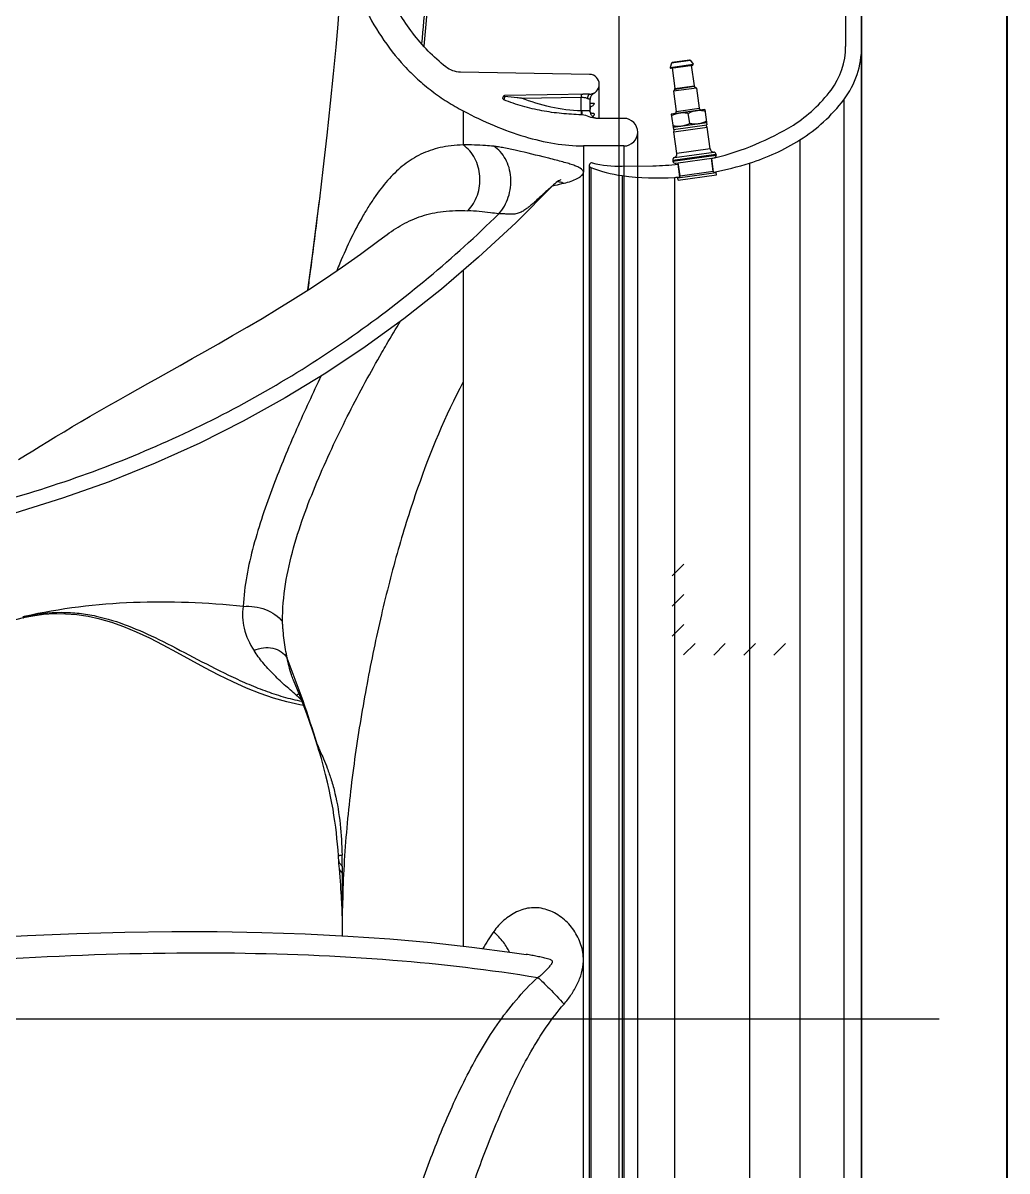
# Model space of a CAD drawing. Header units: millimetres. Extents: x -95754 to 177808, y 34455 to 150605.
# Drawn here: x 173158.5 to 173361.5, y 139573.3 to 139810.2 of the extents above; entities that cross this region are included whole.
import ezdxf

# ---------------------------------------------------------------- set-up
doc = ezdxf.new("R2010")
doc.units = ezdxf.units.MM
doc.header["$LTSCALE"] = 300
doc.linetypes.add('HIDDEN2', pattern=[4.7625, 3.175, -1.5875])
doc.layers.add('A-ETC-기계', color=253, linetype='Continuous')
doc.layers.add('HID', color=86, linetype='HIDDEN2')

# ---------------------------------------------------------------- blocks, each defined once
blk = doc.blocks.new('HATCHING_BL1', base_point=(26.854, 62.733))
at = {"color": 8, "linetype": 'Continuous'}
for p, q in [((25.693, 74.331), (25.56, 74.465)), ((25.693, 73.554), (25.393, 73.854)), ((25.693, 72.776), (25.393, 73.076)), ((25.602, 72.089), (25.393, 72.298)), ((26.383, 72.086), (26.084, 72.385)), ((27.163, 72.084), (26.862, 72.385)), ((27.943, 72.081), (27.64, 72.385)), ((25.983, 53.045), (25.687, 53.341)), ((26.761, 53.045), (26.462, 53.343)), ((27.539, 53.045), (27.237, 53.346)), ((28.316, 53.045), (28.012, 53.348)), ((25.693, 52.557), (25.393, 52.857)), ((25.693, 51.78), (25.393, 52.08)), ((25.693, 51.002), (25.393, 51.302))]:
    blk.add_line(p, q, dxfattribs=at)
blk = doc.blocks.new('A$Cefb55bcc')
at = {"color": 8, "linetype": 'ByBlock', "ltscale": 3}
for p, q in [((132.12, -125.39), (132.12, -975.39)), ((162.12, -175.7), (162.12, -924.99)), ((212.12, -175.7), (212.12, -924.99)), ((162.12, -794.45), (162.12, -306.24)), ((165.8, -740.02), (165.8, -360.68)), ((174.85, -731.72), (174.85, -368.97)), ((208.31, -367.37), (208.31, -733.32)), ((211.16, -730.48), (211.16, -370.22)), ((185.25, -726.93), (185.25, -373.76)), ((218.31, -726.48), (218.31, -374.22)), ((211.49, -724.35), (211.49, -376.35)), ((218, -726.01), (218, -374.68)), ((200.71, -724), (200.71, -376.7)), ((219.53, -383.29), (219.53, -562.24)), ((234.3, -550.35), (146.12, -550.35)), ((626.85, -550.35), (200.31, -550.35)), ((219.53, -562.8), (219.53, -724.96)), ((231.31, -563.66), (231.31, -563.66)), ((244.31, -611.34), (244.31, -565.38)), ((269.21, -569.34), (269.21, -569.64)), ((269.21, -569.64), (269.22, -570.01)), ((269.22, -570.01), (269.23, -570.43)), ((269.23, -570.43), (269.24, -570.89)), ((269.2, -572.58), (269.19, -574.32)), ((269.28, -572.22), (269.29, -572.58)), ((269.29, -572.58), (269.3, -572.82)), ((269.3, -572.82), (269.32, -573.31)), ((269.87, -581.37), (269.87, -581.37)), ((270, -582.94), (270, -582.94)), ((273.98, -605.4), (273.98, -605.4)), ((273.98, -605.4), (274.03, -605.56)), ((274.58, -607.35), (274.48, -607.06)), ((274.58, -607.36), (274.58, -607.35)), ((244.31, -644.45), (244.31, -611.34)), ((279.34, -620.26), (279.34, -620.26)), ((334.87, -633.39), (335.16, -633.32)), ((334.87, -633.39), (335.16, -633.32)), ((335.1, -633.09), (335.1, -633.09)), ((244.31, -704.8), (244.31, -644.45)), ((269.75, -706.25), (269.76, -706.23)), ((269.76, -706.31), (269.77, -706.29)), ((261.7, -710.95), (260.46, -711.89)), ((274.44, -715.36), (274.09, -718.24)), ((274.36, -716.04), (273.86, -720.08)), ((273.93, -719.57), (273.78, -720.78)), ((274.09, -718.24), (273.93, -719.57)), ((199.99, -723.43), (192.07, -724.54)), ((192.07, -724.54), (192.14, -725.03)), ((200.06, -723.93), (192.14, -725.03)), ((199.56, -724.3), (192.73, -725.26)), ((199.56, -724.3), (199.94, -726.97)), ((199.59, -724.13), (199.95, -726.71)), ((199.99, -723.43), (200.06, -723.93)), ((200.48, -726.89), (192.56, -728)), ((192.66, -725.1), (193.05, -727.89)), ((192.73, -725.26), (193.1, -727.93)), ((199.95, -726.71), (199.9, -726.72)), ((211.49, -726.28), (205.16, -726.39)), ((219.53, -730.48), (219.53, -725.1)), ((201.04, -727.32), (192.13, -728.57)), ((192.17, -728.79), (192.13, -728.57)), ((201.08, -727.54), (192.17, -728.79)), ((200.74, -728.08), (192.63, -729.22)), ((193.1, -727.88), (193.05, -727.89)), ((193.38, -729.91), (200.21, -728.95)), ((200.21, -728.95), (200.84, -733.41)), ((201.08, -727.54), (201.04, -727.32)), ((193.38, -729.91), (194.01, -734.36)), ((211.16, -730.48), (219.53, -730.48)), ((244.31, -737.7), (244.31, -730.68)), ((200.84, -733.41), (194.01, -734.36)), ((200.95, -733.89), (194.03, -734.86)), ((194.08, -735.26), (201.01, -734.29)), ((200.84, -733.41), (200.71, -733.93)), ((201.4, -737.06), (200.96, -733.89)), ((194.01, -734.36), (194.27, -734.83)), ((194.47, -738.03), (194.03, -734.86)), ((197.59, -735.08), (197.89, -737.24)), ((211.16, -736.17), (216.85, -736.17)), ((216.24, -736.17), (216.24, -743.21)), ((194.47, -738.03), (201.4, -737.06)), ((200.37, -737.61), (195.61, -738.28)), ((196.2, -742.43), (195.61, -738.28)), ((200.95, -741.77), (200.37, -737.61)), ((218.14, -737.54), (218.14, -740.09)), ((219.82, -737.7), (219.96, -737.7)), ((219.96, -737.7), (219.96, -740.53)), ((218.24, -741.18), (235.76, -740.87)), ((218.34, -741.16), (218.24, -741.16)), ((219.96, -741.14), (219.67, -741.14)), ((232.3, -740.32), (219.96, -740.53)), ((235.77, -740.7), (235.88, -740.73)), ((236.11, -740.34), (236.05, -740.63)), ((196.2, -742.43), (200.95, -741.77)), ((196.58, -742.72), (196.2, -742.43)), ((196.58, -742.72), (200.66, -742.15)), ((200.62, -742.3), (196.66, -742.86)), ((197.26, -747.13), (196.66, -742.86)), ((201.22, -746.58), (200.62, -742.3)), ((200.66, -742.15), (200.95, -741.77)), ((218.24, -745.24), (244.89, -745.71)), ((201.62, -746.66), (196.9, -747.32)), ((197.4, -748.1), (196.9, -747.32)), ((201.51, -746.53), (196.97, -747.17)), ((197.4, -748.1), (201.34, -747.55)), ((197.6, -748.19), (201.18, -747.69)), ((201.34, -747.55), (201.62, -746.66)), ((165.42, -794.45), (165.42, -751.01))]:
    blk.add_line(p, q, dxfattribs=at)
for points in [[(373.74, -564.81), (367.22, -565.39), (355.81, -566.28), (344.83, -567.01), (334.25, -567.57), (324.02, -567.98), (314.1, -568.25), (304.46, -568.37), (295.07, -568.36), (285.9, -568.2), (276.92, -567.9), (268.12, -567.45), (259.46, -566.86), (250.93, -566.1), (242.52, -565.18), (234.2, -564.08), (231.31, -563.66)], [(269.24, -570.89), (269.25, -571.39), (269.26, -571.66), (269.27, -571.93), (269.28, -572.22)], [(269.32, -573.31), (269.35, -573.8), (269.38, -574.41), (269.41, -575.05), (269.45, -575.71), (269.5, -576.42), (269.54, -577.16), (269.59, -577.94), (269.65, -578.75), (269.71, -579.61), (269.79, -580.52), (269.87, -581.37)], [(269.87, -581.37), (269.91, -581.82), (269.96, -582.46), (270, -582.94)], [(270, -582.94), (270.05, -583.73), (270.07, -584.05)], [(270.07, -584.05), (270.15, -585.17), (270.25, -586.38), (270.36, -587.57), (270.49, -588.76), (270.63, -589.94), (270.79, -591.14), (270.98, -592.35), (271.18, -593.6), (271.42, -594.89), (271.69, -596.25), (271.99, -597.69), (272.34, -599.21), (272.72, -600.78), (273.14, -602.4), (273.59, -604.05), (273.98, -605.4)], [(273.98, -605.4), (274.02, -605.51), (274.3, -606.47), (274.58, -607.35)], [(274.58, -607.36), (275.34, -609.72), (276.58, -613.27), (278.02, -617.05), (279.34, -620.26)], [(277.25, -615.03), (278.04, -615.15), (280.73, -615.75), (283.46, -616.53), (286.22, -617.48), (289.01, -618.6), (291.85, -619.88), (294.73, -621.3), (297.63, -622.82), (300.53, -624.39), (303.4, -625.97), (306.24, -627.48), (309.01, -628.89), (311.72, -630.16), (314.32, -631.24), (316.84, -632.13), (319.28, -632.83), (321.67, -633.36), (324.03, -633.71), (326.35, -633.89), (328.64, -633.91), (330.89, -633.77), (333.09, -633.48), (335.1, -633.09)], [(335.1, -633.09), (341.26, -631.53), (347.21, -629.64), (352.86, -627.46), (358.27, -625), (363.46, -622.26), (368.44, -619.22), (373.23, -615.9), (375.58, -614.05)], [(233.47, -714.62), (241.13, -707.52), (248.82, -700.94), (256.6, -694.8), (264.52, -689.04), (272.65, -683.61), (281.04, -678.49), (289.71, -673.67), (298.67, -669.16), (307.89, -664.99), (317.34, -661.19), (326.99, -657.77), (336.84, -654.72), (346.97, -652.03), (357.44, -649.69), (368.33, -647.7), (374.27, -646.8)], [(336.04, -665.79), (334.62, -666.68), (333.15, -667.6), (331.62, -668.54), (330.03, -669.51), (328.38, -670.51), (326.68, -671.52), (324.92, -672.56), (323.11, -673.63), (321.26, -674.71), (319.37, -675.8), (317.43, -676.91), (315.47, -678.03), (313.49, -679.15), (311.47, -680.29), (309.41, -681.45), (307.28, -682.64), (305.06, -683.89), (302.72, -685.2), (300.25, -686.59), (297.6, -688.08), (294.81, -689.67), (291.89, -691.34), (288.89, -693.09), (285.83, -694.9), (282.7, -696.79), (279.49, -698.77), (276.17, -700.87), (272.75, -703.11), (269.2, -705.52), (265.52, -708.12), (261.7, -710.95)], [(276.35, -700.76), (275.47, -707.34), (274.36, -716.04)], [(224.18, -723.51), (224.17, -723.52), (224.17, -723.52), (224.22, -723.5), (224.31, -723.45), (224.45, -723.37), (224.64, -723.27), (224.86, -723.12), (225.13, -722.93), (225.41, -722.69), (225.71, -722.42), (233.47, -714.62)], [(273.93, -719.57), (273.2, -725.65), (272.4, -732.67), (271.69, -739.29), (271.07, -745.37), (270.55, -750.83), (270.14, -755.62), (269.82, -759.77), (269.57, -763.36)], [(218.14, -737.54), (218.14, -737.5), (218.12, -737.36), (218.08, -737.22), (218.03, -737.08), (217.96, -736.95), (217.88, -736.82), (217.79, -736.71), (217.69, -736.61), (217.59, -736.53), (217.48, -736.45), (217.38, -736.38), (217.27, -736.33), (217.16, -736.28), (217.05, -736.25), (216.95, -736.22), (216.86, -736.2), (216.77, -736.19)], [(217.89, -738.71), (217.89, -738.71), (217.91, -738.68), (217.96, -738.61), (218.03, -738.5), (218.09, -738.34), (218.13, -738.15), (218.14, -738.06)], [(217.52, -741.21), (217.52, -741.21), (217.52, -741.21), (217.54, -741.2), (217.58, -741.17), (217.64, -741.12), (217.71, -741.06), (217.8, -740.96), (217.89, -740.84), (217.98, -740.7), (218.05, -740.54), (218.1, -740.36), (218.13, -740.18), (218.14, -740.09)], [(262.61, -804.19), (259.7, -802.57), (257.26, -800.69), (255.26, -798.59), (253.64, -796.27), (252.36, -793.69), (251.41, -790.81), (250.8, -787.54), (250.59, -783.77), (250.63, -779.59), (250.78, -774.73), (251.05, -769.2), (251.45, -763.05), (251.98, -756.34), (252.47, -751.08)]]:
    blk.add_lwpolyline(points, dxfattribs=at)
for centre, radius, start, end in [((168.02, -520.19), 84.98, 325.4695, 328.2673), ((626.47, -575.14), 357.27, 179.8679, 180.822), ((613.92, -575.29), 344.73, 180.8269, 181.0812), ((606.33, -575.44), 337.13, 181.0807, 181.4841), ((691.58, -481.73), 435.52, 196.5177, 196.7234), ((485.11, -543.77), 219.94, 196.7232, 201.6178), ((152.75, -656.94), 127, 337.1355, 337.9), ((199.86, -724.26), 0.3, 97.9731, 187.9731), ((205.42, -791.02), 67.19, 94.0214, 94.9487), ((204.39, -776.34), 52.47, 82.2268, 94.0214), ((207.52, -753.41), 29.33, 69.0782, 82.2268), ((198.81, -770.01), 45.17, 107.4767, 122.0319), ((205.42, -791.02), 67.19, 100.9967, 107.4767), ((192.43, -725.3), 0.3, 7.9731, 97.9731), ((206.16, -784.03), 57.65, 91, 96.1882), ((200.55, -727.39), 0.5, 7.9731, 97.9731), ((211.92, -750.82), 24.54, 76.4187, 91), ((217.81, -726.48), 0.5, 254.9225, 68.343), ((206.16, -784.03), 57.65, 103.7661, 121.3449), ((192.63, -728.5), 0.5, 97.9731, 187.9731), ((192.66, -728.72), 0.5, 187.9731, 266.8856), ((206.16, -784.03), 57.65, 103.1494, 103.6484), ((192.59, -730.02), 0.8, 7.9731, 86.8856), ((201, -728.84), 0.8, 109.0606, 187.9731), ((200.58, -727.61), 0.5, 289.0606, 7.9731), ((192.79, -760.39), 33.82, 122.0319, 142.948), ((211.16, -733.32), 2.85, 90, 270), ((192.79, -760.39), 30.52, 122.988, 142.948), ((195.22, -738.33), 0.4, 7.9731, 97.9731), ((200.76, -737.55), 0.4, 97.9731, 187.9731), ((218.64, -739.94), 1.56, 113.4045, 114.1952), ((101.42, -736.52), 118.54, 359.4277, 359.8096), ((180.36, -751.01), 18.25, 142.948, 180), ((218.27, -743.21), 2.03, 91, 269), ((218.25, -743.3), 2.14, 91.9592, 95.019), ((218.25, -743.29), 2.13, 90.4401, 91.9568), ((215.32, -477.88), 263.3, 270.657, 270.9463), ((235.69, -741.06), 0.37, 77.1878, 82.4788), ((235.76, -740.57), 0.3, 271, 348.9326), ((180.36, -751.01), 14.95, 142.948, 180), ((196.46, -742.88), 0.2, 7.9731, 52.9731), ((200.82, -742.27), 0.2, 142.9731, 187.9731), ((196.98, -747.27), 0.1, 97.9731, 212.9731), ((197.57, -747.99), 0.2, 212.9731, 277.9731), ((201.15, -747.49), 0.2, 277.9731, 342.9731), ((201.52, -746.63), 0.1, 342.9731, 97.9731)]:
    blk.add_arc(centre, radius, start, end, dxfattribs=at)
for points, knots in [([(244.31, -510.39), (243.01, -514.19), (240.32, -521.75), (236.59, -531.05), (233.22, -538.31), (230.41, -543.61), (227.26, -548.71), (224.83, -551.89), (223.52, -553.39)], [0, 0, 0, 0, 0.250638, 0.501032, 0.62599, 0.750741, 0.875347, 1, 1, 1, 1]), ([(253.75, -514.1), (252.32, -518.18), (250.06, -524.26), (246.67, -532.21), (243.89, -538.05), (240.83, -543.73), (236.25, -550.99), (232.1, -555.99), (228.95, -558.9)], [0, 0, 0, 0, 0.251318, 0.37669, 0.501795, 0.626618, 0.751202, 1, 1, 1, 1]), ([(223.52, -553.39), (222.98, -554.01), (221.99, -555.34), (220.74, -557.47), (219.81, -559.77), (219.55, -561.41), (219.53, -562.24)], [0, 0, 0, 0, 0.249934, 0.500162, 0.750255, 1, 1, 1, 1]), ([(228.95, -558.9), (228.57, -558.58), (227.75, -557.83), (225.91, -556.02), (224.49, -554.49), (223.52, -553.39)], [0, 0, 0, 0, 0.190599, 0.432261, 1, 1, 1, 1]), ([(228.95, -558.9), (228.73, -559.03), (228.31, -559.34), (227.73, -559.86), (227.18, -560.4), (226.74, -560.88), (226.4, -561.28), (226.2, -561.53), (226.06, -561.74), (225.96, -561.91), (225.9, -562.06), (225.89, -562.19), (225.94, -562.35), (226.13, -562.49), (226.47, -562.64), (227.09, -562.82), (227.98, -563.03), (229.06, -563.25), (230.17, -563.46), (230.93, -563.6), (231.31, -563.66)], [0, 0, 0, 0, 0.075442, 0.151335, 0.227254, 0.303046, 0.340838, 0.378524, 0.397352, 0.416229, 0.435174, 0.444446, 0.453034, 0.481934, 0.509176, 0.562672, 0.669046, 0.776228, 0.885698, 1, 1, 1, 1]), ([(373.74, -559.97), (360.04, -561.32), (333.39, -563.4), (295.01, -564.38), (260.39, -563.04), (238.84, -560.54), (228.95, -558.9)], [0, 0, 0, 0, 0.284469, 0.552321, 0.7928, 1, 1, 1, 1]), ([(219.53, -562.24), (219.52, -562.33), (219.52, -562.52), (219.52, -562.7), (219.53, -562.8)], [0, 0, 0, 0, 0.500024, 1, 1, 1, 1]), ([(219.53, -562.8), (219.56, -563.9), (220, -566.12), (221.62, -569.07), (223.98, -571.47), (226.47, -572.8), (228.62, -573.29), (230.25, -573.33), (231.83, -573.04), (233.31, -572.46), (234.68, -571.67), (236.35, -570.4), (237.44, -569.23), (238.03, -568.36)], [0, 0, 0, 0, 0.127611, 0.255419, 0.383459, 0.510824, 0.573906, 0.636127, 0.697488, 0.758227, 0.818643, 0.878966, 1, 1, 1, 1]), ([(234.79, -564.16), (234.93, -564.49), (235.31, -565.18), (236.34, -566.63), (237.31, -567.68), (238.03, -568.36)], [0, 0, 0, 0, 0.202447, 0.441081, 1, 1, 1, 1]), ([(269.21, -567.51), (269.21, -567.94), (269.21, -569.62), (269.2, -571.31), (269.2, -572.58)], [0, 0, 0, 0, 0.250286, 1, 1, 1, 1]), ([(269.19, -574.32), (269.19, -574.18), (269.2, -573.94), (269.21, -573.66), (269.22, -573.48), (269.23, -573.38), (269.24, -573.3), (269.25, -573.23), (269.27, -573.18), (269.27, -573.16), (269.29, -573.14), (269.3, -573.15), (269.31, -573.17), (269.32, -573.2), (269.32, -573.25), (269.32, -573.29), (269.32, -573.31)], [0, 0, 0, 0, 0.298341, 0.529083, 0.620447, 0.696537, 0.757979, 0.805442, 0.839644, 0.861453, 0.872536, 0.880608, 0.896582, 0.922032, 0.956686, 1, 1, 1, 1]), ([(244.31, -681.78), (248.04, -674.76), (252.81, -663.28), (257.89, -647.03), (261.35, -633.56), (264.29, -619.43), (266.71, -604.78), (268.2, -592.27), (268.96, -582.07), (269.16, -576.91), (269.19, -574.32)], [0, 0, 0, 0, 0.214777, 0.333996, 0.459759, 0.59006, 0.723739, 0.860568, 0.9301, 1, 1, 1, 1]), ([(269.23, -580.27), (269.33, -580.49), (269.53, -580.78), (269.78, -581.11), (269.86, -581.29), (269.87, -581.37)], [0, 0, 0, 0, 0.575621, 0.808629, 1, 1, 1, 1]), ([(270, -582.94), (269.98, -582.73), (269.7, -582.32), (269.39, -582), (269.25, -581.8)], [0, 0, 0, 0, 0.461879, 1, 1, 1, 1]), ([(270.07, -584.05), (270.07, -584.05), (270.06, -584.06), (270.05, -584.06), (270.02, -584.07), (269.98, -584.08), (269.91, -584.09), (269.81, -584.11), (269.69, -584.13), (269.53, -584.15), (269.4, -584.16), (269.31, -584.17)], [0, 0, 0, 0, 0.008404, 0.028319, 0.059232, 0.100014, 0.206434, 0.338786, 0.490832, 0.656974, 1, 1, 1, 1]), ([(273.8, -605.5), (273.58, -605.01), (273.08, -603.89), (272.3, -601.96), (271.48, -599.59), (270.44, -595.76), (269.6, -590.57), (269.36, -586.29), (269.31, -584.17)], [0, 0, 0, 0, 0.073125, 0.168041, 0.283321, 0.415758, 0.710041, 1, 1, 1, 1]), ([(274.48, -607.06), (274.39, -606.84), (274.17, -606.32), (273.94, -605.8), (273.8, -605.5)], [0, 0, 0, 0, 0.412224, 1, 1, 1, 1]), ([(307.13, -628.65), (304.74, -627.48), (299.97, -624.97), (293.97, -621.85), (289.03, -619.57), (285.28, -618.05), (281.48, -616.78), (278.9, -616.15), (277.59, -615.9)], [0, 0, 0, 0, 0.246973, 0.501279, 0.62801, 0.753058, 0.876491, 1, 1, 1, 1]), ([(277.68, -616.15), (277.77, -616.24), (278.12, -616.58), (278.49, -616.91), (278.78, -617.16)], [0, 0, 0, 0, 0.248565, 1, 1, 1, 1]), ([(278.78, -617.16), (278.73, -617.19), (278.54, -617.31), (278.33, -617.39), (278.17, -617.41)], [0, 0, 0, 0, 0.265674, 1, 1, 1, 1]), ([(278.78, -617.16), (279.6, -617.87), (281.23, -619.29), (283.57, -621.5), (285.69, -623.82), (286.93, -625.49), (287.48, -626.34)], [0, 0, 0, 0, 0.257306, 0.51092, 0.758999, 1, 1, 1, 1]), ([(279.34, -620.26), (279.49, -620.61), (280.05, -622.09), (280.42, -623.63), (280.64, -624.8)], [0, 0, 0, 0, 0.244914, 1, 1, 1, 1]), ([(280.64, -624.8), (280.76, -625.4), (280.98, -626.63), (281.26, -628.51), (281.45, -630.11), (281.55, -631.39), (281.58, -632.02), (281.59, -632.33)], [0, 0, 0, 0, 0.24193, 0.494226, 0.750017, 0.876519, 1, 1, 1, 1]), ([(287.48, -626.34), (286.87, -626.64), (285.57, -627.04), (283.58, -626.97), (281.82, -626.22), (280.96, -625.31), (280.64, -624.8)], [0, 0, 0, 0, 0.26813, 0.52278, 0.7644, 1, 1, 1, 1]), ([(289.71, -635.48), (289.98, -634), (289.74, -630.71), (288.4, -627.75), (287.48, -626.34)], [0, 0, 0, 0, 0.473165, 1, 1, 1, 1]), ([(334.87, -633.39), (332.35, -633.95), (328.54, -634.39), (323.57, -634.11), (318.93, -633.34), (313.39, -631.58), (309.2, -629.66), (307.13, -628.65)], [0, 0, 0, 0, 0.269409, 0.396206, 0.519186, 0.759632, 1, 1, 1, 1]), ([(281.59, -632.33), (281.62, -634.92), (281.16, -640.08), (279.42, -647.61), (277.02, -654.9), (274.2, -661.97), (271.11, -668.82), (266.86, -677.5), (263.43, -683.79), (261.09, -687.86)], [0, 0, 0, 0, 0.129846, 0.258675, 0.387141, 0.51475, 0.640681, 0.764092, 1, 1, 1, 1]), ([(289.71, -635.48), (288.93, -635.54), (287.37, -635.49), (285.12, -634.91), (283.13, -633.87), (282.04, -632.88), (281.59, -632.33)], [0, 0, 0, 0, 0.25938, 0.516232, 0.764454, 1, 1, 1, 1]), ([(289.71, -635.48), (297.23, -636.24), (312.38, -636.85), (327.49, -635.04), (334.87, -633.39)], [0, 0, 0, 0, 0.499965, 1, 1, 1, 1]), ([(335.1, -633.09), (335.07, -633.09), (335.01, -633.13), (334.92, -633.23), (334.88, -633.33), (334.87, -633.39)], [0, 0, 0, 0, 0.198095, 0.544448, 1, 1, 1, 1]), ([(273.62, -683.05), (274.49, -681.26), (276.21, -677.59), (279.62, -670.04), (282.86, -662.24), (285.75, -654.2), (287.64, -648.04), (289.08, -641.8), (289.61, -637.58), (289.71, -635.48)], [0, 0, 0, 0, 0.1184, 0.240472, 0.492198, 0.620085, 0.748021, 0.874952, 1, 1, 1, 1]), ([(380.11, -649.2), (373.36, -650.02), (359.9, -652.14), (340, -656.81), (320.56, -663.05), (301.8, -670.87), (283.91, -680.22), (267.05, -691.01), (251.36, -703.07), (241.64, -711.89), (236.99, -716.45)], [0, 0, 0, 0, 0.126721, 0.253613, 0.380309, 0.506465, 0.631775, 0.755907, 0.878683, 1, 1, 1, 1]), ([(261.09, -687.86), (260.77, -688.41), (259.51, -690.59), (258.22, -692.75), (257.24, -694.34)], [0, 0, 0, 0, 0.254286, 1, 1, 1, 1]), ([(276.32, -700.82), (276.15, -702.06), (275.51, -706.91), (274.89, -711.76), (274.44, -715.36)], [0, 0, 0, 0, 0.257875, 1, 1, 1, 1]), ([(244.31, -730.68), (245.15, -730.66), (246.75, -730.56), (249.05, -730.17), (251.15, -729.59), (253.07, -728.79), (254.85, -727.8), (257.09, -726.22), (259.68, -723.76), (261.95, -720.87), (263.68, -718.28), (265.43, -715.39), (267.52, -711.41), (269.02, -708.06), (269.76, -706.31)], [0, 0, 0, 0, 0.067156, 0.128407, 0.185757, 0.240572, 0.294293, 0.348091, 0.459009, 0.578017, 0.64135, 0.707397, 0.847991, 1, 1, 1, 1]), ([(260.46, -711.89), (259.31, -712.78), (256.89, -714.39), (253.55, -715.85), (250.7, -716.62), (247.53, -717.15), (245.04, -717.19), (243.34, -717.12)], [0, 0, 0, 0, 0.23812, 0.473769, 0.594823, 0.721002, 1, 1, 1, 1]), ([(225.91, -722.22), (225.91, -722.22), (225.89, -722.25), (225.94, -722.22), (225.97, -722.19), (226.03, -722.14), (226.1, -722.09), (226.17, -722.02), (226.25, -721.96), (226.34, -721.87), (226.47, -721.76), (226.67, -721.58), (226.93, -721.34), (227.24, -721.06), (227.65, -720.67), (228.38, -720), (229.21, -719.23), (230.07, -718.48), (230.74, -717.93), (231.42, -717.4), (232.16, -716.91), (232.98, -716.54), (233.86, -716.38), (234.72, -716.38), (235.53, -716.43), (236.28, -716.47), (236.76, -716.47), (236.99, -716.45)], [0, 0, 0, 0, 0.001953, 0.003688, 0.008341, 0.014458, 0.021263, 0.028434, 0.035826, 0.043361, 0.058709, 0.074291, 0.105847, 0.137705, 0.169744, 0.234148, 0.363667, 0.428699, 0.49397, 0.559653, 0.626197, 0.694331, 0.76298, 0.828518, 0.889811, 0.947144, 1, 1, 1, 1]), ([(236.99, -716.45), (236.1, -717.43), (234.74, -719.87), (234.32, -723.31), (234.79, -725.99), (235.52, -727.8), (236.6, -729.33), (237.53, -730.11), (238.03, -730.41)], [0, 0, 0, 0, 0.253445, 0.516906, 0.646243, 0.770441, 0.888293, 1, 1, 1, 1]), ([(236.99, -716.45), (237.56, -716.54), (239.67, -716.83), (241.79, -717.05), (243.34, -717.12)], [0, 0, 0, 0, 0.269483, 1, 1, 1, 1]), ([(243.34, -717.12), (242.91, -717.57), (242.14, -718.59), (241.05, -720.93), (240.62, -724.22), (241.49, -727.4), (242.91, -729.49), (243.82, -730.33), (244.31, -730.68)], [0, 0, 0, 0, 0.123153, 0.249556, 0.506003, 0.758771, 0.881256, 1, 1, 1, 1]), ([(225.9, -722.23), (225.71, -722.28), (224.92, -722.47), (224.12, -722.66), (223.52, -722.8)], [0, 0, 0, 0, 0.241448, 1, 1, 1, 1]), ([(223.52, -722.8), (223.02, -722.91), (222.09, -723.18), (221.01, -723.62), (220.31, -724.02), (219.83, -724.37), (219.55, -724.72), (219.53, -724.96)], [0, 0, 0, 0, 0.330957, 0.618276, 0.741631, 0.847027, 1, 1, 1, 1]), ([(224.83, -723.15), (224.72, -723.13), (224.27, -723.07), (223.83, -722.93), (223.52, -722.8)], [0, 0, 0, 0, 0.244035, 1, 1, 1, 1]), ([(219.53, -724.96), (219.52, -724.98), (219.52, -725.03), (219.52, -725.07), (219.53, -725.1)], [0, 0, 0, 0, 0.501547, 1, 1, 1, 1]), ([(219.53, -725.1), (219.56, -725.43), (219.98, -725.78), (220.48, -726.06), (221.01, -726.3), (221.8, -726.6), (222.88, -726.93), (224.14, -727.28), (225.54, -727.65), (228.6, -728.42), (232.06, -729.28), (235.41, -730), (236.99, -730.28), (237.7, -730.38), (238.03, -730.41)], [0, 0, 0, 0, 0.051162, 0.069769, 0.090848, 0.140269, 0.198931, 0.266114, 0.340854, 0.421715, 0.752637, 0.889889, 0.948899, 1, 1, 1, 1]), ([(244.31, -737.7), (242.24, -736.6), (238.09, -734.61), (231.79, -732.32), (225.61, -730.85), (221.51, -730.48), (219.53, -730.48)], [0, 0, 0, 0, 0.270227, 0.528171, 0.77169, 1, 1, 1, 1]), ([(238.03, -730.41), (238.59, -730.46), (240.68, -730.63), (242.78, -730.72), (244.31, -730.68)], [0, 0, 0, 0, 0.270326, 1, 1, 1, 1]), ([(194.12, -735.57), (194.39, -735.44), (194.94, -735.2), (195.52, -735.06), (195.81, -735.02)], [0, 0, 0, 0, 0.501865, 1, 1, 1, 1]), ([(195.81, -735.02), (196.11, -734.98), (196.7, -734.95), (197.3, -735.03), (197.59, -735.08)], [0, 0, 0, 0, 0.498136, 1, 1, 1, 1]), ([(197.59, -735.08), (197.86, -734.95), (198.4, -734.71), (198.99, -734.57), (199.28, -734.53)], [0, 0, 0, 0, 0.501865, 1, 1, 1, 1]), ([(199.28, -734.53), (199.57, -734.49), (200.17, -734.47), (200.76, -734.55), (201.05, -734.6)], [0, 0, 0, 0, 0.498136, 1, 1, 1, 1]), ([(216.85, -736.17), (217.35, -736.17), (218.34, -736.44), (219.27, -736.85), (219.77, -736.9)], [0, 0, 0, 0, 0.499476, 1, 1, 1, 1]), ([(218.1, -737.3), (217.99, -737.28), (217.8, -737.27), (217.56, -737.24), (217.4, -737.2), (217.31, -737.1), (217.31, -736.97), (217.35, -736.83), (217.44, -736.67), (217.52, -736.56), (217.57, -736.51)], [0, 0, 0, 0, 0.231907, 0.387151, 0.486817, 0.559034, 0.636212, 0.734508, 0.856254, 1, 1, 1, 1]), ([(197.89, -737.24), (197.62, -737.37), (197.08, -737.61), (196.49, -737.75), (196.2, -737.79)], [0, 0, 0, 0, 0.501865, 1, 1, 1, 1]), ([(199.67, -737.3), (199.37, -737.35), (198.78, -737.37), (198.18, -737.29), (197.89, -737.24)], [0, 0, 0, 0, 0.498136, 1, 1, 1, 1]), ([(218.14, -739.33), (217.99, -739.33), (217.76, -739.33), (217.5, -739.34), (217.35, -739.31), (217.31, -739.23), (217.31, -739.18), (217.34, -739.11), (217.4, -739), (217.52, -738.85), (217.72, -738.67), (217.9, -738.57), (218, -738.52)], [0, 0, 0, 0, 0.228101, 0.361245, 0.429246, 0.454475, 0.483577, 0.520178, 0.565149, 0.679323, 0.824008, 1, 1, 1, 1]), ([(218.14, -737.54), (218.14, -737.71), (218.55, -737.76), (218.87, -737.74), (219.28, -737.72), (219.59, -737.7), (219.82, -737.7)], [0, 0, 0, 0, 0.300452, 0.442157, 0.608166, 1, 1, 1, 1]), ([(219.77, -736.9), (219.78, -736.96), (219.8, -737.22), (219.81, -737.49), (219.82, -737.7)], [0, 0, 0, 0, 0.222928, 1, 1, 1, 1]), ([(219.96, -736.91), (221.32, -736.95), (224.05, -737.12), (228.1, -737.67), (232.08, -738.6), (234.66, -739.49), (235.93, -740.01)], [0, 0, 0, 0, 0.250014, 0.50002, 0.750015, 1, 1, 1, 1]), ([(219.96, -737.7), (222.08, -737.74), (226.29, -738.34), (230.33, -739.59), (232.3, -740.32)], [0, 0, 0, 0, 0.502177, 1, 1, 1, 1]), ([(264.97, -759.73), (263.88, -757.42), (261.36, -752.93), (257.42, -747.85), (253.78, -744.23), (250.82, -741.77), (247.66, -739.58), (245.44, -738.3), (244.31, -737.7)], [0, 0, 0, 0, 0.249934, 0.499829, 0.62487, 0.749909, 0.874951, 1, 1, 1, 1]), ([(217.33, -741.35), (217.32, -741.35), (217.3, -741.35), (217.32, -741.34), (217.32, -741.33)], [0, 0, 0, 0, 0.429218, 1, 1, 1, 1]), ([(217.32, -741.33), (217.35, -741.31), (217.43, -741.25), (217.52, -741.2), (217.58, -741.17)], [0, 0, 0, 0, 0.358778, 1, 1, 1, 1]), ([(217.67, -741.24), (217.59, -741.26), (217.48, -741.3), (217.36, -741.35), (217.33, -741.35)], [0, 0, 0, 0, 0.692788, 1, 1, 1, 1]), ([(218.07, -741.17), (218.03, -741.17), (217.9, -741.19), (217.76, -741.21), (217.67, -741.24)], [0, 0, 0, 0, 0.292126, 1, 1, 1, 1]), ([(218.67, -740.3), (218.6, -740.27), (218.46, -740.22), (218.29, -740.16), (218.19, -740.13), (218.14, -740.1), (218.14, -740.09)], [0, 0, 0, 0, 0.439947, 0.742196, 0.920977, 1, 1, 1, 1]), ([(218.3, -741.15), (218.31, -741.14), (218.36, -741.12), (218.4, -741.08), (218.43, -741.05)], [0, 0, 0, 0, 0.221921, 1, 1, 1, 1]), ([(218.43, -741.05), (218.51, -740.95), (218.63, -740.7), (218.68, -740.44), (218.67, -740.3)], [0, 0, 0, 0, 0.483279, 1, 1, 1, 1]), ([(219.96, -740.53), (219.73, -740.54), (219.29, -740.5), (218.86, -740.38), (218.67, -740.3)], [0, 0, 0, 0, 0.532242, 1, 1, 1, 1]), ([(219.96, -741.14), (219.96, -741.14), (219.96, -741.13), (219.96, -741.12), (219.96, -741.1), (219.96, -741.07), (219.96, -741.01), (219.97, -740.93), (219.96, -740.83), (219.96, -740.7), (219.96, -740.6), (219.96, -740.53)], [0, 0, 0, 0, 0.007111, 0.025132, 0.054011, 0.093286, 0.200222, 0.338668, 0.499154, 0.6707, 1, 1, 1, 1]), ([(232.3, -740.32), (232.59, -740.34), (233.74, -740.44), (234.88, -740.58), (235.74, -740.69)], [0, 0, 0, 0, 0.250365, 1, 1, 1, 1]), ([(235.74, -740.69), (235.76, -740.6), (235.8, -740.44), (235.86, -740.23), (235.9, -740.1), (235.91, -740.03), (235.93, -740.01)], [0, 0, 0, 0, 0.397618, 0.701768, 0.904525, 1, 1, 1, 1]), ([(235.77, -740.7), (235.77, -740.72), (235.77, -740.76), (235.77, -740.81), (235.77, -740.84), (235.76, -740.85), (235.77, -740.86), (235.76, -740.86)], [0, 0, 0, 0, 0.414282, 0.729302, 0.84403, 0.928003, 1, 1, 1, 1]), ([(235.88, -740.73), (235.9, -740.73), (235.93, -740.74), (235.99, -740.75), (236, -740.73)], [0, 0, 0, 0, 0.397908, 1, 1, 1, 1]), ([(235.93, -740.01), (235.99, -740.03), (236.1, -740.13), (236.12, -740.28), (236.11, -740.34)], [0, 0, 0, 0, 0.499972, 1, 1, 1, 1]), ([(244.89, -745.71), (245.43, -745.72), (246.51, -745.92), (247.47, -746.45), (247.9, -746.78)], [0, 0, 0, 0, 0.5, 1, 1, 1, 1]), ([(247.9, -746.78), (249.18, -747.79), (251.61, -749.99), (254.82, -753.72), (257.57, -757.79), (259.12, -760.68), (259.82, -762.16)], [0, 0, 0, 0, 0.249983, 0.499977, 0.749984, 1, 1, 1, 1]), ([(261.44, -801.48), (259.89, -800.64), (257.71, -799.12), (255.35, -796.56), (253.89, -794.43), (252.72, -792.06), (251.88, -789.45), (251.44, -787.13), (251.23, -785.18), (251.15, -783.9), (251.13, -782.86), (251.14, -781.78), (251.15, -780.4), (251.18, -778.69), (251.24, -776.3), (251.35, -773.18), (251.54, -769.27), (251.79, -765.13), (252.22, -759.2), (252.61, -754.65), (252.9, -751.55)], [0, 0, 0, 0, 0.098233, 0.145826, 0.193457, 0.242055, 0.292553, 0.345707, 0.373465, 0.402098, 0.416761, 0.431664, 0.462286, 0.49398, 0.526738, 0.595421, 0.668277, 0.745239, 0.826234, 1, 1, 1, 1])]:
    blk.add_open_spline(points, degree=3, knots=knots, dxfattribs=at)
for points in [[(195.17, -737.82), (194.92, -737.8), (194.67, -737.77), (194.43, -737.72)], [(196.2, -737.79), (195.86, -737.84), (195.51, -737.85), (195.17, -737.82)], [(200.67, -737.05), (200.35, -737.17), (200.01, -737.26), (199.67, -737.3)], [(201.36, -736.75), (201.13, -736.86), (200.9, -736.96), (200.67, -737.05)], [(219.77, -736.9), (219.83, -736.91), (219.9, -736.91), (219.96, -736.91)], [(218.24, -741.16), (218.26, -741.16), (218.28, -741.15), (218.3, -741.15)]]:
    blk.add_open_spline(points, degree=3, dxfattribs=at)
at = {"color": 8, "linetype": 'ByBlock', "ltscale": 3, "xscale": -7.996807102619648, "yscale": 7.996807102619648, "zscale": 7.996807102619648}
blk.add_blockref('HATCHING_BL1', (189.5, -550.35), dxfattribs=at)
blk = doc.blocks.new('G$C618AA28F')
at = {"layer": 'HID', "color": 0}
blk.add_line((-1057.93, -774.75), (-1057.93, 775.25), dxfattribs=at)
at = {"color": 0}
blk.add_blockref('A$Cefb55bcc', (-1190.04, 550.64), dxfattribs=at)
blk = doc.blocks.new('4F_기계장비')
at = {"layer": 'A-ETC-기계', "rotation": 180}
blk.add_blockref('G$C618AA28F', (79750, -9000), dxfattribs=at)

msp = doc.modelspace()

# ---------------------------------------------------------------- block references
at = {"layer": 'A-ETC-기계'}
msp.add_blockref('4F_기계장비', (92553.57, 148605.02), dxfattribs=at)

doc.saveas('drawing.dxf')
